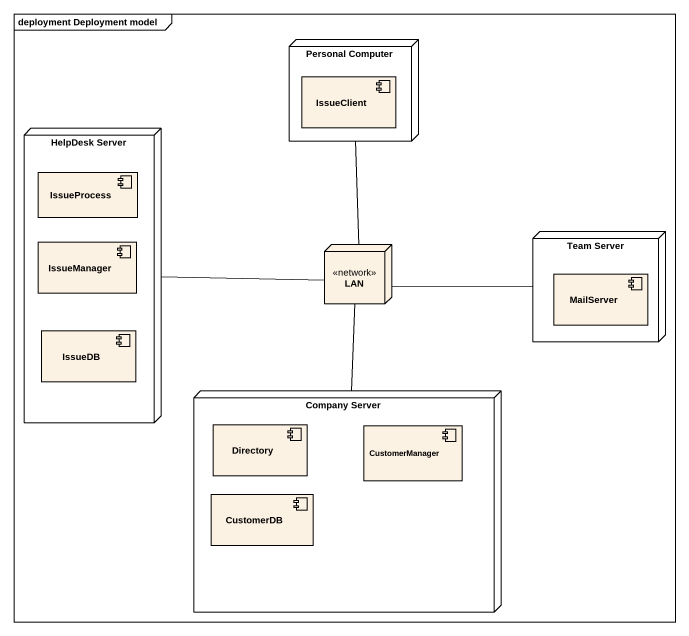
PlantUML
@startuml
mainframe deployment Deployment model
node "Personal Computer" as Personal_Computer {
  component IssueClient
}
node "HelpDesk Server" as HelpDesk_Server {
  component IssueProcess
  component IssueManager
  component IssueDB
}
node LAN <<network>>
node "Team Server" as Team_Server {
  component MailServer
}
node "Company Server" as Company_Server {
  component Directory
  component CustomerManager
  component CustomerDB
}
Personal_Computer -- LAN
HelpDesk_Server -right- LAN
Team_Server -left- LAN
Company_Server -up- LAN
@enduml
